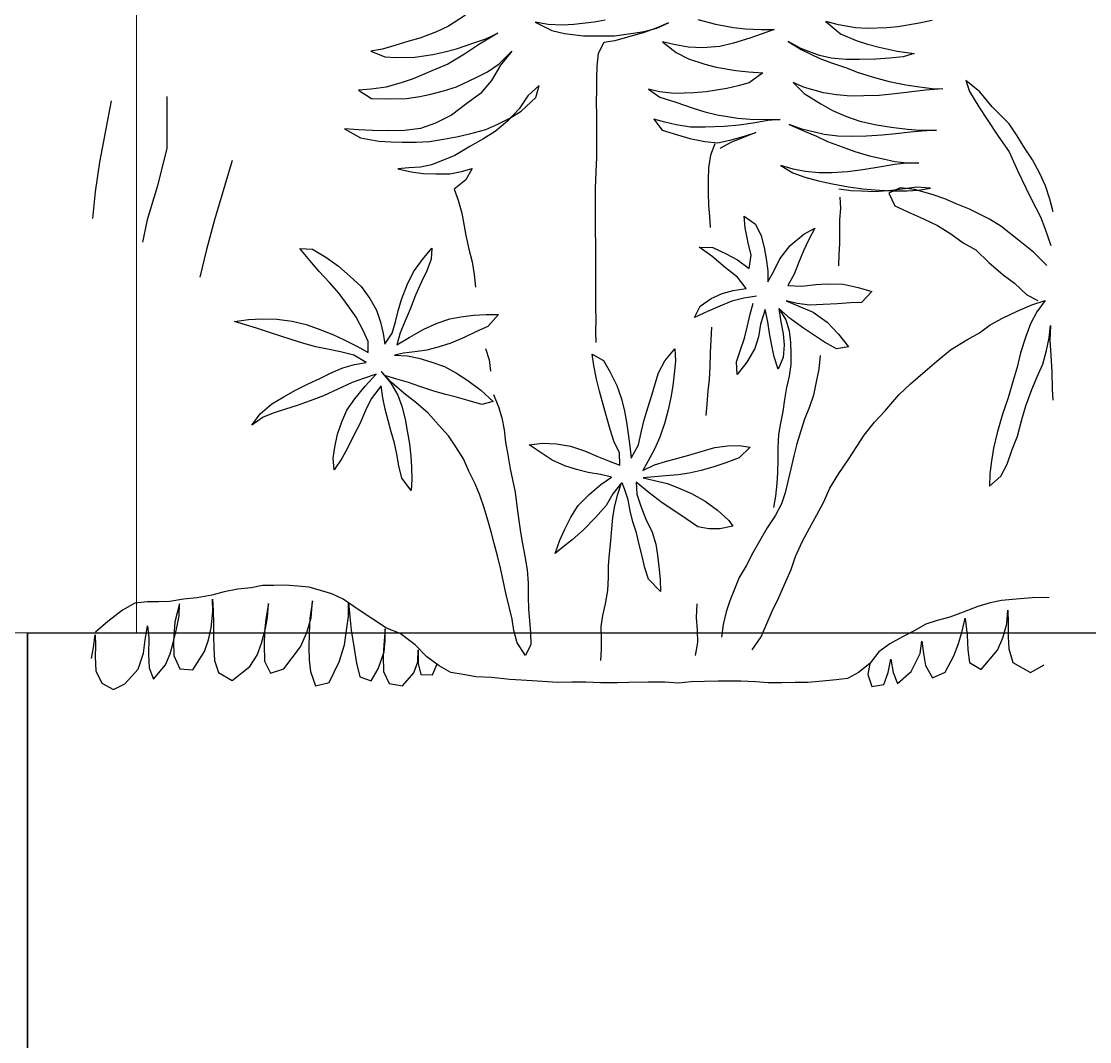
# Model space of a CAD drawing. Header units: metres. Extents: x -58 to 722, y -1100 to 345.
# Drawn here: x 29.4322 to 29.8727, y 123.1702 to 123.591 of the extents above; entities that cross this region are included whole.
import ezdxf

# ---------------------------------------------------------------- set-up
doc = ezdxf.new("R2010")
doc.units = ezdxf.units.M
doc.header["$MEASUREMENT"] = 0
doc.layers.add('FSR_ARQ_005VEGETACION', color=64, linetype='Continuous')
doc.layers.add('FSR_ARQ_028JARDINERAS', color=133, linetype='Continuous')
doc.layers.add('FSR_ARQ_013VENTANAS', color=4, linetype='Continuous', lineweight=5)

# ---------------------------------------------------------------- blocks, each defined once
blk = doc.blocks.new('arbustos 01')
at = {"layer": 'FSR_ARQ_005VEGETACION', "color": 103}
for p, q in [((188.49752, -31.78922), (188.4897, -31.79434)), ((188.56151, -31.79157), (188.55638, -31.79248)), ((188.60394, -31.79124), (188.6121, -31.7934)), ((188.71129, -31.79169), (188.70462, -31.7931)), ((188.48423, -31.79681), (188.47662, -31.79978)), ((188.4897, -31.79434), (188.48423, -31.79681)), ((188.53535, -31.79348), (188.52948, -31.79237)), ((188.52948, -31.79237), (188.53706, -31.79633)), ((188.54193, -31.79375), (188.53535, -31.79348)), ((188.53706, -31.79633), (188.54282, -31.79769)), ((188.54719, -31.79344), (188.54193, -31.79375)), ((188.55638, -31.79248), (188.54719, -31.79344)), ((188.57426, -31.7975), (188.57939, -31.79671)), ((188.58487, -31.7952), (188.57892, -31.79731)), ((188.57939, -31.79671), (188.5851, -31.7952)), ((188.59045, -31.79273), (188.58487, -31.7952)), ((188.5851, -31.7952), (188.59045, -31.79273)), ((188.6121, -31.7934), (188.62024, -31.79484)), ((188.62024, -31.79484), (188.62563, -31.79548)), ((188.62563, -31.79548), (188.63293, -31.79574)), ((188.63293, -31.79574), (188.63891, -31.79578)), ((188.63891, -31.79578), (188.63296, -31.7979)), ((188.6684, -31.79371), (188.66252, -31.79211)), ((188.66252, -31.79211), (188.6693, -31.79776)), ((188.67619, -31.79504), (188.6684, -31.79371)), ((188.68146, -31.79532), (188.67619, -31.79504)), ((188.69054, -31.79508), (188.68146, -31.79532)), ((188.69555, -31.79454), (188.69054, -31.79508)), ((188.70462, -31.7931), (188.69555, -31.79454)), ((188.47162, -31.80116), (188.46507, -31.80316)), ((188.47662, -31.79978), (188.47162, -31.80116)), ((188.49331, -31.80469), (188.50175, -31.80171)), ((188.50175, -31.80171), (188.50675, -31.80009)), ((188.51234, -31.7975), (188.50392, -31.80252)), ((188.50675, -31.80009), (188.51234, -31.7975)), ((188.54282, -31.79769), (188.55156, -31.79864)), ((188.55156, -31.79864), (188.55993, -31.79877)), ((188.56093, -31.80174), (188.55825, -31.8068)), ((188.55993, -31.79877), (188.56579, -31.79869)), ((188.56594, -31.80096), (188.56093, -31.80174)), ((188.56579, -31.79869), (188.57426, -31.7975)), ((188.57272, -31.79907), (188.56594, -31.80096)), ((188.57892, -31.79731), (188.57272, -31.79907)), ((188.59298, -31.80262), (188.58782, -31.80138)), ((188.58782, -31.80138), (188.59398, -31.80631)), ((188.62784, -31.79976), (188.62022, -31.80201)), ((188.63296, -31.7979), (188.62784, -31.79976)), ((188.6511, -31.80446), (188.64532, -31.80131)), ((188.64532, -31.80131), (188.65134, -31.80494)), ((188.6693, -31.79776), (188.67651, -31.80077)), ((188.67651, -31.80077), (188.68167, -31.80249)), ((188.45948, -31.80479), (188.45411, -31.8057)), ((188.45411, -31.8057), (188.46048, -31.80825)), ((188.46507, -31.80316), (188.45948, -31.80479)), ((188.48258, -31.80723), (188.48807, -31.80608)), ((188.48807, -31.80608), (188.49331, -31.80469)), ((188.50392, -31.80252), (188.49704, -31.80703)), ((188.513, -31.81148), (188.51866, -31.80578)), ((188.51866, -31.80578), (188.51361, -31.81207)), ((188.59945, -31.80385), (188.59298, -31.80262)), ((188.59398, -31.80631), (188.59964, -31.80923)), ((188.60603, -31.80424), (188.59945, -31.80385)), ((188.61403, -31.80365), (188.60603, -31.80424)), ((188.62022, -31.80201), (188.61403, -31.80365)), ((188.65975, -31.80769), (188.6511, -31.80446)), ((188.65134, -31.80494), (188.65977, -31.80901)), ((188.68167, -31.80249), (188.68707, -31.80386)), ((188.68707, -31.80386), (188.69534, -31.80566)), ((188.69534, -31.80566), (188.70301, -31.80687)), ((188.46048, -31.80825), (188.46563, -31.80866)), ((188.46563, -31.80866), (188.47435, -31.80842)), ((188.47435, -31.80842), (188.48258, -31.80723)), ((188.49704, -31.80703), (188.48946, -31.81168)), ((188.50756, -31.81526), (188.513, -31.81148)), ((188.55825, -31.8068), (188.55769, -31.81261)), ((188.59964, -31.80923), (188.6072, -31.81175)), ((188.66502, -31.80894), (188.65975, -31.80769)), ((188.65977, -31.80901), (188.66517, -31.81109)), ((188.67185, -31.80956), (188.66502, -31.80894)), ((188.66517, -31.81109), (188.67154, -31.81315)), ((188.67806, -31.80948), (188.67185, -31.80956)), ((188.68547, -31.80938), (188.67806, -31.80948)), ((188.69168, -31.80893), (188.68547, -31.80938)), ((188.69801, -31.80837), (188.69168, -31.80893)), ((188.70301, -31.80687), (188.69801, -31.80837)), ((188.48209, -31.81477), (188.47353, -31.81835)), ((188.48946, -31.81168), (188.48209, -31.81477)), ((188.50245, -31.81784), (188.50756, -31.81526)), ((188.51361, -31.81207), (188.5094, -31.81918)), ((188.55769, -31.81261), (188.55752, -31.81819)), ((188.6072, -31.81175), (188.61236, -31.81312)), ((188.61236, -31.81312), (188.62135, -31.81455)), ((188.62135, -31.81455), (188.6271, -31.81519)), ((188.6271, -31.81519), (188.63368, -31.8157)), ((188.63368, -31.8157), (188.62752, -31.8202)), ((188.67154, -31.81315), (188.67743, -31.81546)), ((188.67743, -31.81546), (188.68487, -31.81775)), ((188.46853, -31.82009), (188.46115, -31.82222)), ((188.47353, -31.81835), (188.46853, -31.82009)), ((188.49342, -31.82214), (188.50245, -31.81784)), ((188.5094, -31.81918), (188.50434, -31.8251)), ((188.55752, -31.81819), (188.55746, -31.82327)), ((188.62752, -31.8202), (188.6224, -31.82159)), ((188.65277, -31.82237), (188.6476, -31.82005)), ((188.6476, -31.82005), (188.65269, -31.82512)), ((188.68487, -31.81775), (188.69159, -31.81969)), ((188.69159, -31.81969), (188.69926, -31.82114)), ((188.69926, -31.82114), (188.70549, -31.82213)), ((188.73313, -31.82432), (188.72673, -31.81914)), ((188.72673, -31.81914), (188.72835, -31.82414)), ((188.45435, -31.82315), (188.4485, -31.82359)), ((188.4485, -31.82359), (188.45441, -31.82746)), ((188.46115, -31.82222), (188.45435, -31.82315)), ((188.47651, -31.82656), (188.48163, -31.82541)), ((188.48163, -31.82541), (188.48747, -31.8239)), ((188.48747, -31.8239), (188.49342, -31.82214)), ((188.50434, -31.8251), (188.49807, -31.82973)), ((188.52611, -31.82612), (188.52213, -31.83215)), ((188.53131, -31.82151), (188.52611, -31.82612)), ((188.52971, -31.82691), (188.53131, -31.82151)), ((188.55746, -31.82327), (188.55742, -31.8291)), ((188.58634, -31.82435), (188.5813, -31.8231)), ((188.5813, -31.8231), (188.58661, -31.82686)), ((188.59328, -31.82509), (188.58634, -31.82435)), ((188.60212, -31.82485), (188.59328, -31.82509)), ((188.60774, -31.82442), (188.60212, -31.82485)), ((188.61716, -31.82286), (188.60774, -31.82442)), ((188.6224, -31.82159), (188.61716, -31.82286)), ((188.65269, -31.82512), (188.66029, -31.8298)), ((188.66153, -31.82488), (188.65277, -31.82237)), ((188.45441, -31.82746), (188.46254, -31.82758)), ((188.46254, -31.82758), (188.47042, -31.82736)), ((188.47042, -31.82736), (188.47651, -31.82656)), ((188.49807, -31.82973), (188.49109, -31.83509)), ((188.52298, -31.83322), (188.52971, -31.82691)), ((188.55742, -31.8291), (188.5575, -31.83517)), ((188.58661, -31.82686), (188.59393, -31.82915)), ((188.59393, -31.82915), (188.60174, -31.83191)), ((188.49109, -31.83509), (188.48373, -31.83877)), ((188.52213, -31.83215), (188.51695, -31.83772)), ((188.51788, -31.8364), (188.52298, -31.83322)), ((188.5575, -31.83517), (188.55758, -31.84099)), ((188.60174, -31.83191), (188.60714, -31.83351)), ((188.60714, -31.83351), (188.61278, -31.83487)), ((188.61278, -31.83487), (188.62224, -31.83641)), ((188.48373, -31.83877), (188.47683, -31.84114)), ((188.50684, -31.84157), (188.5123, -31.83922)), ((188.51695, -31.83772), (188.51103, -31.84259)), ((188.5123, -31.83922), (188.51788, -31.8364)), ((188.55758, -31.84099), (188.55754, -31.84732)), ((188.5888, -31.8383), (188.58376, -31.83682)), ((188.58376, -31.83682), (188.58765, -31.8419)), ((188.59407, -31.83955), (188.5888, -31.8383)), ((188.60054, -31.84053), (188.59407, -31.83955)), ((188.60736, -31.84056), (188.60054, -31.84053)), ((188.61596, -31.8402), (188.60736, -31.84056)), ((188.62288, -31.83963), (188.61596, -31.8402)), ((188.62224, -31.83641), (188.62799, -31.83693)), ((188.63028, -31.83858), (188.62288, -31.83963)), ((188.62799, -31.83693), (188.636, -31.83706)), ((188.636, -31.83742), (188.63028, -31.83858)), ((188.636, -31.83706), (188.64174, -31.83699)), ((188.64174, -31.83699), (188.636, -31.83742)), ((188.6516, -31.84151), (188.64583, -31.83932)), ((188.64583, -31.83932), (188.65317, -31.84257)), ((188.4485, -31.84176), (188.44204, -31.84137)), ((188.44204, -31.84137), (188.44939, -31.84545)), ((188.45496, -31.84215), (188.4485, -31.84176)), ((188.44939, -31.84545), (188.45778, -31.8469)), ((188.46238, -31.84229), (188.45496, -31.84215)), ((188.46955, -31.84207), (188.46238, -31.84229)), ((188.47683, -31.84114), (188.46955, -31.84207)), ((188.48741, -31.84601), (188.49409, -31.84485)), ((188.49409, -31.84485), (188.49993, -31.84345)), ((188.49993, -31.84345), (188.50684, -31.84157)), ((188.51103, -31.84259), (188.50546, -31.84601)), ((188.58765, -31.8419), (188.59461, -31.84408)), ((188.59461, -31.84408), (188.60025, -31.84568)), ((188.60025, -31.84568), (188.60709, -31.84714)), ((188.61915, -31.84638), (188.62534, -31.84462)), ((188.62487, -31.84522), (188.6194, -31.84745)), ((188.63046, -31.843), (188.62487, -31.84522)), ((188.62534, -31.84462), (188.63046, -31.843)), ((188.65676, -31.84276), (188.6516, -31.84151)), ((188.65317, -31.84257), (188.65834, -31.84465)), ((188.66179, -31.84389), (188.65676, -31.84276)), ((188.45778, -31.8469), (188.46328, -31.8473)), ((188.46328, -31.8473), (188.46843, -31.84747)), ((188.46843, -31.84747), (188.47488, -31.84738)), ((188.47488, -31.84738), (188.48097, -31.84706)), ((188.48097, -31.84706), (188.48741, -31.84601)), ((188.60709, -31.84714), (188.61307, -31.84777)), ((188.61307, -31.84777), (188.61915, -31.84638))]:
    blk.add_line(p, q, dxfattribs=at)
at = {"layer": 'FSR_ARQ_005VEGETACION', "color": 104}
for p, q in [((188.66752, -31.82576), (188.66153, -31.82488)), ((188.67399, -31.82627), (188.66752, -31.82576)), ((188.67996, -31.82619), (188.67399, -31.82627)), ((188.68701, -31.82597), (188.67996, -31.82619)), ((188.69286, -31.82541), (188.68701, -31.82597)), ((188.69955, -31.82472), (188.69286, -31.82541)), ((188.70826, -31.82353), (188.69955, -31.82472)), ((188.70549, -31.82213), (188.71123, -31.82277)), ((188.71626, -31.82306), (188.70826, -31.82353)), ((188.71123, -31.82277), (188.71626, -31.82306)), ((188.72835, -31.82414), (188.73275, -31.83126)), ((188.73884, -31.83129), (188.73313, -31.82432)), ((188.33511, -31.82851), (188.3299, -31.85665)), ((188.36064, -31.82655), (188.36066, -31.85034)), ((188.66029, -31.8298), (188.66559, -31.83296)), ((188.66559, -31.83296), (188.67208, -31.83562)), ((188.67208, -31.83562), (188.67821, -31.83781)), ((188.73275, -31.83126), (188.73653, -31.83706)), ((188.7466, -31.83896), (188.73884, -31.83129)), ((188.67821, -31.83781), (188.68576, -31.8395)), ((188.68576, -31.8395), (188.69247, -31.8406)), ((188.69247, -31.8406), (188.70001, -31.84145)), ((188.73653, -31.83706), (188.74154, -31.84464)), ((188.75026, -31.84453), (188.7466, -31.83896)), ((188.65834, -31.84465), (188.66339, -31.84709)), ((188.66814, -31.84464), (188.66179, -31.84389)), ((188.67483, -31.84478), (188.66814, -31.84464)), ((188.68117, -31.8447), (188.67483, -31.84478)), ((188.68846, -31.84424), (188.68117, -31.8447)), ((188.69466, -31.84368), (188.68846, -31.84424)), ((188.70135, -31.84287), (188.69466, -31.84368)), ((188.70001, -31.84145), (188.70576, -31.84185)), ((188.7066, -31.84244), (188.70135, -31.84287)), ((188.70576, -31.84185), (188.71329, -31.84199)), ((188.71329, -31.84199), (188.7066, -31.84244)), ((188.74154, -31.84464), (188.74654, -31.85187)), ((188.75356, -31.84998), (188.75026, -31.84453)), ((188.36066, -31.85034), (188.35621, -31.86787)), ((188.49953, -31.84944), (188.49265, -31.85347)), ((188.50546, -31.84601), (188.49953, -31.84944)), ((188.55754, -31.84732), (188.55752, -31.85451)), ((188.61179, -31.84819), (188.60968, -31.85337)), ((188.6194, -31.84745), (188.61406, -31.85027)), ((188.66339, -31.84709), (188.67, -31.84951)), ((188.67, -31.84951), (188.67589, -31.8517)), ((188.75734, -31.85555), (188.75356, -31.84998)), ((188.48766, -31.85557), (188.48195, -31.8578)), ((188.49265, -31.85347), (188.48766, -31.85557)), ((188.55752, -31.85451), (188.55723, -31.86108)), ((188.60968, -31.85337), (188.6088, -31.85912)), ((188.67589, -31.8517), (188.68261, -31.85364)), ((188.68261, -31.85364), (188.68884, -31.85511)), ((188.68884, -31.85511), (188.69424, -31.85624)), ((188.74654, -31.85187), (188.75036, -31.86042)), ((188.76066, -31.86184), (188.75734, -31.85555)), ((188.3299, -31.85665), (188.32778, -31.87025)), ((188.39058, -31.85579), (188.38562, -31.87276)), ((188.47157, -31.85926), (188.46644, -31.85957)), ((188.46644, -31.85957), (188.47255, -31.86104)), ((188.47683, -31.85883), (188.47157, -31.85926)), ((188.48195, -31.8578), (188.47683, -31.85883)), ((188.49562, -31.86085), (188.50063, -31.85946)), ((188.50063, -31.85946), (188.49759, -31.86464)), ((188.6088, -31.85912), (188.60864, -31.86462)), ((188.64766, -31.85986), (188.6419, -31.85814)), ((188.6419, -31.85814), (188.64745, -31.86153)), ((188.65318, -31.86086), (188.64766, -31.85986)), ((188.67851, -31.86027), (188.67254, -31.86095)), ((188.68519, -31.85911), (188.67851, -31.86027)), ((188.69426, -31.85767), (188.68519, -31.85911)), ((188.69424, -31.85624), (188.69998, -31.85688)), ((188.69939, -31.857), (188.69426, -31.85767)), ((188.70513, -31.85704), (188.69939, -31.857)), ((188.69998, -31.85688), (188.70513, -31.85704)), ((188.75036, -31.86042), (188.75417, -31.86838)), ((188.47255, -31.86104), (188.47818, -31.8618)), ((188.47818, -31.8618), (188.48392, -31.86196)), ((188.48392, -31.86196), (188.49026, -31.86187)), ((188.49026, -31.86187), (188.49562, -31.86085)), ((188.49759, -31.86464), (188.49227, -31.8689)), ((188.55723, -31.86108), (188.55697, -31.86865)), ((188.60864, -31.86462), (188.60872, -31.87071)), ((188.64745, -31.86153), (188.65297, -31.86349)), ((188.65297, -31.86349), (188.65921, -31.8652)), ((188.6594, -31.86149), (188.65318, -31.86086)), ((188.65921, -31.8652), (188.66569, -31.86655)), ((188.66538, -31.86141), (188.6594, -31.86149)), ((188.67254, -31.86095), (188.66538, -31.86141)), ((188.76324, -31.86742), (188.76066, -31.86184)), ((188.32778, -31.87025), (188.32659, -31.88238)), ((188.35621, -31.86787), (188.3517, -31.88299)), ((188.49227, -31.8689), (188.49413, -31.87406)), ((188.55697, -31.86865), (188.55692, -31.8746)), ((188.66569, -31.86655), (188.673, -31.86788)), ((188.67398, -31.86978), (188.66859, -31.86902)), ((188.673, -31.86788), (188.67958, -31.86887)), ((188.679, -31.86995), (188.67398, -31.86978)), ((188.6851, -31.87011), (188.679, -31.86995)), ((188.67958, -31.86887), (188.68712, -31.86948)), ((188.69274, -31.86953), (188.6851, -31.87011)), ((188.68712, -31.86948), (188.69311, -31.86976)), ((188.69667, -31.86832), (188.69145, -31.87079)), ((188.69859, -31.86885), (188.69274, -31.86953)), ((188.69311, -31.86976), (188.6998, -31.86967)), ((188.70326, -31.86907), (188.69667, -31.86832)), ((188.7042, -31.86805), (188.69859, -31.86885)), ((188.6998, -31.86967), (188.70506, -31.86948)), ((188.7113, -31.87147), (188.70326, -31.86907)), ((188.71054, -31.86845), (188.7042, -31.86805)), ((188.70506, -31.86948), (188.71054, -31.86845)), ((188.75417, -31.86838), (188.75675, -31.87373)), ((188.76524, -31.87361), (188.76324, -31.86742)), ((188.38562, -31.87276), (188.38246, -31.883)), ((188.49413, -31.87406), (188.49576, -31.8799)), ((188.55692, -31.8746), (188.5569, -31.88228)), ((188.60872, -31.87071), (188.6088, -31.87645)), ((188.66901, -31.8727), (188.66931, -31.87778)), ((188.69145, -31.87079), (188.69427, -31.87661)), ((188.71718, -31.87343), (188.7113, -31.87147)), ((188.72235, -31.87575), (188.71718, -31.87343)), ((188.75675, -31.87373), (188.76093, -31.88168)), ((188.76675, -31.87933), (188.76524, -31.87361)), ((188.49576, -31.8799), (188.49679, -31.88503)), ((188.6088, -31.87645), (188.60923, -31.88147)), ((188.66931, -31.87778), (188.6689, -31.88305)), ((188.69427, -31.87661), (188.70185, -31.88009)), ((188.70185, -31.88009), (188.70738, -31.88252)), ((188.72836, -31.87817), (188.72235, -31.87575)), ((188.73751, -31.88271), (188.72836, -31.87817)), ((188.3517, -31.88299), (188.3495, -31.8932)), ((188.38246, -31.883), (188.37889, -31.89664)), ((188.49679, -31.88503), (188.49769, -31.89015)), ((188.5569, -31.88228), (188.55698, -31.88836)), ((188.60923, -31.88147), (188.60954, -31.8866)), ((188.62568, -31.88674), (188.62524, -31.88137)), ((188.62524, -31.88137), (188.63043, -31.885)), ((188.63043, -31.885), (188.6329, -31.89035)), ((188.6689, -31.88305), (188.66885, -31.88831)), ((188.70738, -31.88252), (188.71376, -31.88555)), ((188.74269, -31.88587), (188.73751, -31.88271)), ((188.76093, -31.88168), (188.76291, -31.88679)), ((188.55698, -31.88836), (188.55706, -31.89369)), ((188.62696, -31.89354), (188.62568, -31.88674)), ((188.64623, -31.89471), (188.65249, -31.88961)), ((188.65249, -31.88961), (188.65759, -31.88679)), ((188.65759, -31.88679), (188.6548, -31.89196)), ((188.66885, -31.88831), (188.66881, -31.89381)), ((188.71376, -31.88555), (188.71979, -31.88941)), ((188.71979, -31.88941), (188.72558, -31.89351)), ((188.75091, -31.89233), (188.74269, -31.88587)), ((188.76291, -31.88679), (188.76565, -31.89476)), ((188.49769, -31.89015), (188.4991, -31.89647)), ((188.55706, -31.89369), (188.55701, -31.89964)), ((188.62835, -31.89914), (188.62696, -31.89354)), ((188.6329, -31.89035), (188.63429, -31.89571)), ((188.64153, -31.90087), (188.64623, -31.89471)), ((188.6548, -31.89196), (188.65236, -31.89726)), ((188.66881, -31.89381), (188.66852, -31.89895)), ((188.72558, -31.89351), (188.73125, -31.89678)), ((188.75768, -31.89786), (188.75091, -31.89233)), ((188.37889, -31.89664), (188.37578, -31.9093)), ((188.42612, -31.90158), (188.42158, -31.89613)), ((188.42158, -31.89613), (188.42748, -31.89642)), ((188.42748, -31.89642), (188.43348, -31.90018)), ((188.47787, -31.90125), (188.48214, -31.89599)), ((188.48214, -31.89599), (188.48177, -31.90101)), ((188.4991, -31.89647), (188.50061, -31.90219)), ((188.55701, -31.89964), (188.5571, -31.90633)), ((188.61031, -31.89962), (188.60452, -31.89552)), ((188.60452, -31.89552), (188.61085, -31.89567)), ((188.6166, -31.90504), (188.61031, -31.89962)), ((188.61085, -31.89567), (188.61699, -31.89857)), ((188.61699, -31.89857), (188.62205, -31.90137)), ((188.62748, -31.90537), (188.62835, -31.89914)), ((188.63429, -31.89571), (188.63519, -31.90096)), ((188.65236, -31.89726), (188.65028, -31.90243)), ((188.66852, -31.89895), (188.66835, -31.90409)), ((188.73125, -31.89678), (188.7373, -31.90256)), ((188.76386, -31.90387), (188.75768, -31.89786)), ((188.43053, -31.90673), (188.42612, -31.90158)), ((188.43348, -31.90018), (188.4393, -31.90419)), ((188.4393, -31.90419), (188.44457, -31.90889)), ((188.47361, -31.90682), (188.47787, -31.90125)), ((188.48177, -31.90101), (188.47974, -31.90637)), ((188.50061, -31.90219), (188.50152, -31.90803)), ((188.62205, -31.90137), (188.62748, -31.90537)), ((188.63519, -31.90096), (188.63598, -31.90633)), ((188.63897, -31.90629), (188.64153, -31.90087)), ((188.65028, -31.90243), (188.64808, -31.90784)), ((188.7373, -31.90256), (188.74383, -31.90821)), ((188.43518, -31.91175), (188.43053, -31.90673)), ((188.44457, -31.90889), (188.44977, -31.91353)), ((188.47084, -31.91287), (188.47361, -31.90682)), ((188.47974, -31.90637), (188.47733, -31.91148)), ((188.50152, -31.90803), (188.50208, -31.91388)), ((188.5571, -31.90633), (188.55706, -31.91216)), ((188.62216, -31.90926), (188.6166, -31.90504)), ((188.62605, -31.91447), (188.62216, -31.90926)), ((188.63598, -31.90633), (188.63605, -31.91135)), ((188.63605, -31.91135), (188.63897, -31.90629)), ((188.64808, -31.90784), (188.64516, -31.91313)), ((188.74383, -31.90821), (188.74903, -31.91208)), ((188.43959, -31.91683), (188.43518, -31.91175)), ((188.44977, -31.91353), (188.45375, -31.91912)), ((188.46814, -31.91948), (188.47084, -31.91287)), ((188.47733, -31.91148), (188.47456, -31.91753)), ((188.55706, -31.91216), (188.55714, -31.91773)), ((188.64516, -31.91313), (188.65162, -31.91341)), ((188.65162, -31.91341), (188.65795, -31.91272)), ((188.65795, -31.91272), (188.6632, -31.91241)), ((188.6632, -31.91241), (188.6705, -31.91255)), ((188.6705, -31.91255), (188.67745, -31.91401)), ((188.67745, -31.91401), (188.68369, -31.91584)), ((188.74903, -31.91208), (188.7546, -31.91739)), ((188.4437, -31.92235), (188.43959, -31.91683)), ((188.45375, -31.91912), (188.45674, -31.92447)), ((188.47456, -31.91753), (188.47217, -31.92389)), ((188.55714, -31.91773), (188.55709, -31.92331)), ((188.605, -31.92253), (188.6101, -31.91911)), ((188.6101, -31.91911), (188.61509, -31.91677)), ((188.61509, -31.91677), (188.62009, -31.91539)), ((188.62504, -31.91891), (188.61956, -31.9203)), ((188.62009, -31.91539), (188.62605, -31.91447)), ((188.63076, -31.91799), (188.62504, -31.91891)), ((188.68369, -31.91584), (188.67898, -31.92092)), ((188.7546, -31.91739), (188.75965, -31.91995)), ((188.44749, -31.92763), (188.4437, -31.92235)), ((188.46666, -31.92477), (188.46814, -31.91948)), ((188.47217, -31.92389), (188.46982, -31.92931)), ((188.55709, -31.92331), (188.55716, -31.92889)), ((188.60244, -31.9277), (188.605, -31.92253)), ((188.61409, -31.92252), (188.60838, -31.92499)), ((188.61956, -31.9203), (188.61409, -31.92252)), ((188.62789, -31.92628), (188.62925, -31.92124)), ((188.63479, -31.92415), (188.63273, -31.93088)), ((188.63594, -31.92976), (188.63479, -31.92415)), ((188.64632, -31.92818), (188.641, -31.92371)), ((188.641, -31.92371), (188.64192, -31.92968)), ((188.641, -31.92371), (188.6443, -31.92881)), ((188.64946, -31.92132), (188.64442, -31.92008)), ((188.64442, -31.92008), (188.65019, -31.92251)), ((188.6552, -31.92208), (188.64946, -31.92132)), ((188.65019, -31.92251), (188.6568, -31.92529)), ((188.66142, -31.92188), (188.6552, -31.92208)), ((188.66787, -31.92155), (188.66142, -31.92188)), ((188.67384, -31.92111), (188.66787, -31.92155)), ((188.67898, -31.92092), (188.67384, -31.92111)), ((188.75028, -31.92486), (188.75693, -31.92202)), ((188.75693, -31.92202), (188.763, -31.92002)), ((188.763, -31.92002), (188.75925, -31.92521)), ((188.39167, -31.92957), (188.39816, -31.92861)), ((188.39816, -31.92861), (188.40423, -31.92841)), ((188.40423, -31.92841), (188.41112, -31.9285)), ((188.41112, -31.9285), (188.41807, -31.92939)), ((188.45061, -31.93366), (188.44749, -31.92763)), ((188.45674, -31.92447), (188.45855, -31.92984)), ((188.46537, -31.92981), (188.46666, -31.92477)), ((188.48453, -31.93035), (188.49026, -31.92835)), ((188.49026, -31.92835), (188.49539, -31.92742)), ((188.49539, -31.92742), (188.50121, -31.92672)), ((188.50121, -31.92672), (188.50703, -31.92639)), ((188.50703, -31.92639), (188.51255, -31.92638)), ((188.51255, -31.92638), (188.50773, -31.93183)), ((188.55716, -31.92889), (188.55711, -31.93422)), ((188.60838, -31.92499), (188.60244, -31.9277)), ((188.62653, -31.93216), (188.62789, -31.92628)), ((188.6443, -31.92881), (188.6458, -31.93381)), ((188.65188, -31.93241), (188.64632, -31.92818)), ((188.6568, -31.92529), (188.6632, -31.92986)), ((188.73793, -31.93112), (188.74351, -31.92806)), ((188.74351, -31.92806), (188.75028, -31.92486)), ((188.75925, -31.92521), (188.75633, -31.93063)), ((188.39671, -31.93117), (188.39167, -31.92957)), ((188.40175, -31.93265), (188.39671, -31.93117)), ((188.40729, -31.93444), (188.40175, -31.93265)), ((188.41807, -31.92939), (188.42448, -31.93098)), ((188.42448, -31.93098), (188.43008, -31.93289)), ((188.43008, -31.93289), (188.43675, -31.93553)), ((188.45291, -31.93884), (188.45061, -31.93366)), ((188.45855, -31.92984), (188.45986, -31.93503)), ((188.46389, -31.93491), (188.46537, -31.92981)), ((188.46982, -31.92931), (188.46754, -31.9348)), ((188.47172, -31.93697), (188.47836, -31.93304)), ((188.47836, -31.93304), (188.48453, -31.93035)), ((188.50773, -31.93183), (188.50255, -31.9342)), ((188.61015, -31.93214), (188.6096, -31.94386)), ((188.62529, -31.93731), (188.62653, -31.93216)), ((188.63273, -31.93088), (188.63173, -31.93663)), ((188.63673, -31.93489), (188.63594, -31.92976)), ((188.64192, -31.92968), (188.64307, -31.93528)), ((188.6458, -31.93381), (188.64635, -31.93918)), ((188.65694, -31.93569), (188.65188, -31.93241)), ((188.6632, -31.92986), (188.66841, -31.93541)), ((188.73296, -31.93477), (188.73793, -31.93112)), ((188.75633, -31.93063), (188.75426, -31.93652)), ((188.76491, -31.93709), (188.76555, -31.93146)), ((188.76555, -31.93146), (188.76516, -31.93828)), ((188.41252, -31.9361), (188.40729, -31.93444)), ((188.41813, -31.93807), (188.41252, -31.9361)), ((188.42348, -31.93973), (188.41813, -31.93807)), ((188.43675, -31.93553), (188.44199, -31.93793)), ((188.44199, -31.93793), (188.44773, -31.94083)), ((188.45291, -31.94386), (188.45291, -31.93884)), ((188.45986, -31.93503), (188.46055, -31.94004)), ((188.46055, -31.94004), (188.46389, -31.93491)), ((188.46754, -31.9348), (188.466, -31.94027)), ((188.466, -31.94027), (188.47172, -31.93697)), ((188.49682, -31.93694), (188.49079, -31.9395)), ((188.50255, -31.9342), (188.49682, -31.93694)), ((188.55711, -31.93422), (188.55718, -31.9393)), ((188.62345, -31.9426), (188.62529, -31.93731)), ((188.63173, -31.93663), (188.63001, -31.94203)), ((188.63763, -31.93989), (188.63673, -31.93489)), ((188.64307, -31.93528), (188.6435, -31.94029)), ((188.66201, -31.93909), (188.65694, -31.93569)), ((188.66841, -31.93541), (188.67292, -31.94121)), ((188.71968, -31.94261), (188.72714, -31.93796)), ((188.72714, -31.93796), (188.73296, -31.93477)), ((188.75426, -31.93652), (188.75173, -31.94396)), ((188.76367, -31.94296), (188.76491, -31.93709)), ((188.76516, -31.93828), (188.76561, -31.94497)), ((188.42895, -31.94115), (188.42348, -31.93973)), ((188.43436, -31.94225), (188.42895, -31.94115)), ((188.4402, -31.94347), (188.43436, -31.94225)), ((188.4463, -31.945), (188.4402, -31.94347)), ((188.44773, -31.94083), (188.45291, -31.94386)), ((188.47435, -31.94351), (188.46916, -31.94413)), ((188.47973, -31.94269), (188.47435, -31.94351)), ((188.48548, -31.94125), (188.47973, -31.94269)), ((188.49079, -31.9395), (188.48548, -31.94125)), ((188.50672, -31.94198), (188.50835, -31.94722)), ((188.58889, -31.94765), (188.59346, -31.94214)), ((188.59346, -31.94214), (188.59366, -31.94777)), ((188.62173, -31.94812), (188.62345, -31.9426)), ((188.63001, -31.94203), (188.62639, -31.9483)), ((188.63891, -31.94573), (188.63763, -31.93989)), ((188.6435, -31.94029), (188.64298, -31.94616)), ((188.64635, -31.93918), (188.64654, -31.9442)), ((188.66755, -31.94212), (188.66201, -31.93909)), ((188.67292, -31.94121), (188.66755, -31.94212)), ((188.71341, -31.94771), (188.71968, -31.94261)), ((188.76196, -31.94908), (188.76367, -31.94296)), ((188.45198, -31.94833), (188.4463, -31.945)), ((188.4466, -31.94928), (188.45198, -31.94833)), ((188.46916, -31.94413), (188.46495, -31.945)), ((188.46495, -31.945), (188.47091, -31.94535)), ((188.47091, -31.94535), (188.47613, -31.94633)), ((188.47613, -31.94633), (188.48167, -31.94806)), ((188.48167, -31.94806), (188.48789, -31.9502)), ((188.50835, -31.94722), (188.50901, -31.95235)), ((188.55631, -31.94971), (188.55556, -31.94451)), ((188.55556, -31.94451), (188.56075, -31.94754)), ((188.56075, -31.94754), (188.56379, -31.95277)), ((188.58599, -31.95315), (188.58889, -31.94765)), ((188.59366, -31.94777), (188.59318, -31.95354)), ((188.6096, -31.94386), (188.60945, -31.95044)), ((188.62193, -31.95385), (188.62173, -31.94812)), ((188.62639, -31.9483), (188.62193, -31.95385)), ((188.64078, -31.95145), (188.63891, -31.94573)), ((188.64298, -31.94616), (188.64078, -31.95145)), ((188.64654, -31.9442), (188.64649, -31.94934)), ((188.66006, -31.94521), (188.65943, -31.95143)), ((188.70809, -31.95233), (188.71341, -31.94771)), ((188.75173, -31.94396), (188.75027, -31.95056)), ((188.76561, -31.94497), (188.76608, -31.95273)), ((188.43082, -31.95575), (188.43593, -31.95314)), ((188.43593, -31.95314), (188.44129, -31.95083)), ((188.44129, -31.95083), (188.4466, -31.94928)), ((188.46357, -31.9576), (188.45892, -31.95258)), ((188.45892, -31.95258), (188.46327, -31.95785)), ((188.48789, -31.9502), (188.49345, -31.95335)), ((188.49345, -31.95335), (188.49864, -31.95663)), ((188.55751, -31.95607), (188.55631, -31.94971)), ((188.56379, -31.95277), (188.56679, -31.95892)), ((188.58438, -31.95819), (188.58599, -31.95315)), ((188.59318, -31.95354), (188.59251, -31.95901)), ((188.60945, -31.95044), (188.60917, -31.95618)), ((188.64649, -31.94934), (188.64572, -31.95461)), ((188.65943, -31.95143), (188.65819, -31.95731)), ((188.70136, -31.95816), (188.70809, -31.95233)), ((188.75027, -31.95056), (188.74844, -31.95668)), ((188.75941, -31.95498), (188.76196, -31.94908)), ((188.76608, -31.95273), (188.7663, -31.96062)), ((188.41955, -31.96111), (188.42546, -31.95818)), ((188.42546, -31.95818), (188.43082, -31.95575)), ((188.4456, -31.95759), (188.43895, -31.9606)), ((188.45078, -31.95566), (188.4456, -31.95759)), ((188.45664, -31.95379), (188.45078, -31.95566)), ((188.45151, -31.95919), (188.45664, -31.95379)), ((188.46603, -31.95608), (188.46099, -31.95447)), ((188.46327, -31.95785), (188.46644, -31.96332)), ((188.46928, -31.96248), (188.46357, -31.9576)), ((188.47138, -31.95762), (188.46603, -31.95608)), ((188.47661, -31.95934), (188.47138, -31.95762)), ((188.49864, -31.95663), (188.50453, -31.96113)), ((188.55883, -31.96145), (188.55751, -31.95607)), ((188.58284, -31.96329), (188.58438, -31.95819)), ((188.60917, -31.95618), (188.60852, -31.96133)), ((188.64572, -31.95461), (188.6446, -31.95988)), ((188.65819, -31.95731), (188.65696, -31.96342)), ((188.69605, -31.96313), (188.70136, -31.95816)), ((188.74844, -31.95668), (188.74615, -31.9646)), ((188.75698, -31.96075), (188.75941, -31.95498)), ((188.4139, -31.96435), (188.41955, -31.96111)), ((188.43895, -31.9606), (188.43248, -31.9636)), ((188.44676, -31.96508), (188.45151, -31.95919)), ((188.45888, -31.95903), (188.45432, -31.96504)), ((188.4597, -31.96459), (188.45888, -31.95903)), ((188.46644, -31.96332), (188.46837, -31.96844)), ((188.47479, -31.96674), (188.46928, -31.96248)), ((188.48303, -31.96155), (188.47661, -31.95934)), ((188.48844, -31.96309), (188.48303, -31.96155)), ((188.49385, -31.9645), (188.48844, -31.96309)), ((188.50453, -31.96113), (188.51018, -31.96632)), ((188.5104, -31.96302), (188.51263, -31.96873)), ((188.5602, -31.96657), (188.55883, -31.96145)), ((188.56679, -31.95892), (188.56898, -31.96503)), ((188.58124, -31.96877), (188.58284, -31.96329)), ((188.59251, -31.95901), (188.59159, -31.96447)), ((188.60852, -31.96133), (188.60812, -31.96755)), ((188.6446, -31.95988), (188.64372, -31.96539)), ((188.68957, -31.97063), (188.69605, -31.96313)), ((188.75421, -31.96832), (188.75698, -31.96075)), ((188.7663, -31.96062), (188.76661, -31.96564)), ((188.4034, -31.97193), (188.40885, -31.96733)), ((188.40885, -31.96733), (188.4139, -31.96435)), ((188.42039, -31.96804), (188.41509, -31.96978)), ((188.42631, -31.96591), (188.42039, -31.96804)), ((188.43248, -31.9636), (188.42631, -31.96591)), ((188.44317, -31.97027), (188.44676, -31.96508)), ((188.45432, -31.96504), (188.45172, -31.97046)), ((188.4607, -31.96978), (188.4597, -31.96459)), ((188.48038, -31.97163), (188.47479, -31.96674)), ((188.4992, -31.96598), (188.49385, -31.9645)), ((188.50493, -31.96757), (188.4992, -31.96598)), ((188.51018, -31.96632), (188.50493, -31.96757)), ((188.56215, -31.97318), (188.5602, -31.96657)), ((188.56898, -31.96503), (188.57036, -31.97065)), ((188.59159, -31.96447), (188.59043, -31.97007)), ((188.60812, -31.96755), (188.6076, -31.9727)), ((188.64372, -31.96539), (188.64284, -31.9709)), ((188.65696, -31.96342), (188.65512, -31.96871)), ((188.74615, -31.9646), (188.74351, -31.97205)), ((188.39963, -31.97712), (188.4034, -31.97193)), ((188.4099, -31.97153), (188.40485, -31.97346)), ((188.41509, -31.96978), (188.4099, -31.97153)), ((188.44082, -31.97551), (188.44317, -31.97027)), ((188.45172, -31.97046), (188.44908, -31.97657)), ((188.46208, -31.97503), (188.4607, -31.96978)), ((188.46837, -31.96844), (188.46988, -31.97437)), ((188.48516, -31.97689), (188.48038, -31.97163)), ((188.51263, -31.96873), (188.51413, -31.97373)), ((188.57036, -31.97065), (188.57129, -31.97578)), ((188.5794, -31.97462), (188.58124, -31.96877)), ((188.59043, -31.97007), (188.58884, -31.97592)), ((188.64284, -31.9709), (188.64183, -31.97618)), ((188.65512, -31.96871), (188.65281, -31.97435)), ((188.68486, -31.97571), (188.68957, -31.97063)), ((188.74351, -31.97205), (188.74111, -31.98057)), ((188.75238, -31.97444), (188.75421, -31.96832)), ((188.40485, -31.97346), (188.39963, -31.97712)), ((188.43892, -31.9813), (188.44082, -31.97551)), ((188.44908, -31.97657), (188.44636, -31.98169)), ((188.46351, -31.9801), (188.46208, -31.97503)), ((188.46988, -31.97437), (188.47082, -31.97969)), ((188.48969, -31.98197), (188.48516, -31.97689)), ((188.51413, -31.97373), (188.51516, -31.97921)), ((188.56371, -31.97905), (188.56215, -31.97318)), ((188.57129, -31.97578), (188.57205, -31.9811)), ((188.57799, -31.9804), (188.5794, -31.97462)), ((188.58884, -31.97592), (188.58651, -31.98258)), ((188.64183, -31.97618), (188.64095, -31.98145)), ((188.65281, -31.97435), (188.65108, -31.97964)), ((188.68016, -31.98175), (188.68486, -31.97571)), ((188.75034, -31.98212), (188.75238, -31.97444)), ((188.43757, -31.98714), (188.43892, -31.9813)), ((188.44636, -31.98169), (188.44365, -31.98737)), ((188.46494, -31.98535), (188.46351, -31.9801)), ((188.47082, -31.97969), (188.47189, -31.98562)), ((188.49304, -31.98707), (188.48969, -31.98197)), ((188.51516, -31.97921), (188.51584, -31.98482)), ((188.56552, -31.98441), (188.56371, -31.97905)), ((188.57205, -31.9811), (188.57274, -31.98673)), ((188.57683, -31.98612), (188.57799, -31.9804)), ((188.58651, -31.98258), (188.58404, -31.98807)), ((188.64095, -31.98145), (188.64055, -31.98743)), ((188.65108, -31.97964), (188.64937, -31.98564)), ((188.67676, -31.98682), (188.68016, -31.98175)), ((188.74111, -31.98057), (188.73941, -31.98764)), ((188.74791, -31.98825), (188.75034, -31.98212)), ((188.43683, -31.99217), (188.43757, -31.98714)), ((188.44365, -31.98737), (188.44087, -31.99243)), ((188.46606, -31.99035), (188.46494, -31.98535)), ((188.47189, -31.98562), (188.47252, -31.99138)), ((188.49653, -31.9926), (188.49304, -31.98707)), ((188.51584, -31.98482), (188.51687, -31.99067)), ((188.52662, -31.98612), (188.53281, -31.98529)), ((188.53175, -31.98952), (188.52662, -31.98612)), ((188.53281, -31.98529), (188.53926, -31.98564)), ((188.53926, -31.98564), (188.54566, -31.98673)), ((188.54566, -31.98673), (188.55207, -31.98887)), ((188.56807, -31.98971), (188.56552, -31.98441)), ((188.57274, -31.98673), (188.57344, -31.99224)), ((188.57344, -31.99224), (188.57683, -31.98612)), ((188.6055, -31.98914), (188.61168, -31.98738)), ((188.61168, -31.98738), (188.61755, -31.98656)), ((188.61755, -31.98656), (188.62282, -31.98643)), ((188.62282, -31.98643), (188.62798, -31.98722)), ((188.62798, -31.98722), (188.6229, -31.99213)), ((188.64055, -31.98743), (188.64063, -31.99305)), ((188.64937, -31.98564), (188.64789, -31.99116)), ((188.67278, -31.99297), (188.67676, -31.98682)), ((188.73941, -31.98764), (188.73831, -31.99447)), ((188.4374, -31.99762), (188.43683, -31.99217)), ((188.44087, -31.99243), (188.4374, -31.99762)), ((188.46694, -31.99573), (188.46606, -31.99035)), ((188.47252, -31.99138), (188.47284, -31.9964)), ((188.49902, -31.99821), (188.49653, -31.9926)), ((188.51687, -31.99067), (188.51803, -31.9971)), ((188.53725, -31.9931), (188.53175, -31.98952)), ((188.55207, -31.98887), (188.55775, -31.99134)), ((188.55775, -31.99134), (188.56304, -31.99344)), ((188.56815, -31.99541), (188.56807, -31.98971)), ((188.58404, -31.98807), (188.58108, -31.99369)), ((188.5892, -31.9937), (188.59476, -31.9922)), ((188.59476, -31.9922), (188.59982, -31.99089)), ((188.59982, -31.99089), (188.6055, -31.98914)), ((188.6229, -31.99213), (188.61673, -31.99444)), ((188.64789, -31.99116), (188.64654, -31.99715)), ((188.74561, -31.99497), (188.74791, -31.98825)), ((188.46832, -32.00135), (188.46694, -31.99573)), ((188.47284, -31.9964), (188.47298, -32.00185)), ((188.51803, -31.9971), (188.51906, -32.00211)), ((188.54299, -31.99581), (188.53725, -31.9931)), ((188.54834, -31.99735), (188.54299, -31.99581)), ((188.55369, -31.99877), (188.54834, -31.99735)), ((188.56304, -31.99344), (188.56815, -31.99541)), ((188.58108, -31.99369), (188.57872, -31.99781)), ((188.57872, -31.99781), (188.58408, -31.99526)), ((188.58408, -31.99526), (188.5892, -31.9937)), ((188.6113, -31.99619), (188.60544, -31.99794)), ((188.61673, -31.99444), (188.6113, -31.99619)), ((188.64063, -31.99305), (188.64047, -31.99879)), ((188.64654, -31.99715), (188.64518, -32.00291)), ((188.66856, -31.99924), (188.67278, -31.99297)), ((188.73831, -31.99447), (188.73778, -31.99962)), ((188.74282, -32.00051), (188.74561, -31.99497)), ((188.47261, -32.007), (188.46832, -32.00135)), ((188.47298, -32.00185), (188.47261, -32.007)), ((188.50189, -32.00406), (188.49902, -31.99821)), ((188.51906, -32.00211), (188.52021, -32.00783)), ((188.55941, -31.99968), (188.55369, -31.99877)), ((188.56445, -32.00092), (188.55941, -31.99968)), ((188.55947, -32.00427), (188.56445, -32.00092)), ((188.58403, -32.00084), (188.57895, -32.00128)), ((188.57895, -32.00128), (188.58411, -32.00245)), ((188.58911, -32.00033), (188.58403, -32.00084)), ((188.58411, -32.00245), (188.59008, -32.00391)), ((188.59499, -31.99982), (188.58911, -32.00033)), ((188.6, -31.99913), (188.59499, -31.99982)), ((188.60544, -31.99794), (188.6, -31.99913)), ((188.64047, -31.99879), (188.64018, -32.00381)), ((188.66435, -32.006), (188.66856, -31.99924)), ((188.73778, -31.99962), (188.7375, -32.00512)), ((188.7375, -32.00512), (188.74282, -32.00051)), ((188.50407, -32.00924), (188.50189, -32.00406)), ((188.5542, -32.00886), (188.55947, -32.00427)), ((188.56901, -32.00352), (188.56505, -32.00859)), ((188.56734, -32.00875), (188.56901, -32.00352)), ((188.57041, -32.00629), (188.56932, -32.00351)), ((188.57196, -32.01135), (188.57041, -32.00629)), ((188.58159, -32.00806), (188.57563, -32.0033)), ((188.57563, -32.0033), (188.57602, -32.00875)), ((188.59008, -32.00391), (188.59569, -32.00613)), ((188.59569, -32.00613), (188.60112, -32.00848)), ((188.64018, -32.00381), (188.63954, -32.00968)), ((188.64518, -32.00291), (188.64394, -32.00807)), ((188.66145, -32.01249), (188.66435, -32.006)), ((188.506, -32.01497), (188.50407, -32.00924)), ((188.52021, -32.00783), (188.52101, -32.01404)), ((188.54907, -32.01395), (188.5542, -32.00886)), ((188.56505, -32.00859), (188.56196, -32.01397)), ((188.56586, -32.0141), (188.56734, -32.00875)), ((188.57302, -32.01642), (188.57196, -32.01135)), ((188.57602, -32.00875), (188.57783, -32.01425)), ((188.5876, -32.01263), (188.58159, -32.00806)), ((188.60112, -32.00848), (188.60736, -32.01186)), ((188.60736, -32.01186), (188.61293, -32.01612)), ((188.63954, -32.00968), (188.63865, -32.01483)), ((188.64394, -32.00807), (188.64222, -32.01323)), ((188.50769, -32.02071), (188.506, -32.01497)), ((188.52101, -32.01404), (188.52181, -32.01965)), ((188.54579, -32.01927), (188.54907, -32.01395)), ((188.56196, -32.01397), (188.55714, -32.01949)), ((188.56494, -32.01938), (188.56586, -32.0141)), ((188.57421, -32.02142), (188.57302, -32.01642)), ((188.57783, -32.01425), (188.58008, -32.02017)), ((188.59298, -32.01621), (188.5876, -32.01263)), ((188.59855, -32.01998), (188.59298, -32.01621)), ((188.61293, -32.01612), (188.61814, -32.02083)), ((188.64222, -32.01323), (188.6393, -32.01865)), ((188.65854, -32.01815), (188.66145, -32.01249)), ((188.50919, -32.02602), (188.50769, -32.02071)), ((188.52181, -32.01965), (188.52273, -32.02621)), ((188.54308, -32.02476), (188.54579, -32.01927)), ((188.55714, -32.01949), (188.55157, -32.02501)), ((188.56458, -32.02465), (188.56494, -32.01938)), ((188.57583, -32.02648), (188.57421, -32.02142)), ((188.58008, -32.02017), (188.58295, -32.02608)), ((188.60393, -32.02362), (188.59855, -32.01998)), ((188.61814, -32.02083), (188.62004, -32.0234)), ((188.6393, -32.01865), (188.63567, -32.02408)), ((188.65516, -32.02429), (188.65854, -32.01815)), ((188.51069, -32.03133), (188.50919, -32.02602)), ((188.52273, -32.02621), (188.52364, -32.03146)), ((188.54079, -32.02987), (188.54308, -32.02476)), ((188.55157, -32.02501), (188.5463, -32.02961)), ((188.5641, -32.03017), (188.56458, -32.02465)), ((188.57714, -32.03173), (188.57583, -32.02648)), ((188.58295, -32.02608), (188.5847, -32.03157)), ((188.60896, -32.02467), (188.60393, -32.02362)), ((188.61398, -32.0246), (188.60896, -32.02467)), ((188.62004, -32.0234), (188.61398, -32.0246)), ((188.63567, -32.02408), (188.63217, -32.03022)), ((188.65178, -32.03055), (188.65516, -32.02429)), ((188.51219, -32.03695), (188.51069, -32.03133)), ((188.52364, -32.03146), (188.52467, -32.03706)), ((188.53852, -32.03585), (188.54079, -32.02987)), ((188.5463, -32.02961), (188.54127, -32.03358)), ((188.5635, -32.03607), (188.5641, -32.03017)), ((188.57845, -32.03717), (188.57714, -32.03173)), ((188.5847, -32.03157), (188.58545, -32.0367)), ((188.63217, -32.03022), (188.62913, -32.03564)), ((188.64876, -32.03729), (188.65178, -32.03055)), ((188.54127, -32.03358), (188.53852, -32.03585)), ((188.56307, -32.04147), (188.5635, -32.03607)), ((188.58545, -32.0367), (188.58614, -32.0419)), ((188.62913, -32.03564), (188.6261, -32.04154)), ((188.51364, -32.04332), (188.51219, -32.03695)), ((188.52467, -32.03706), (188.52572, -32.04338)), ((188.56296, -32.04693), (188.56307, -32.04147)), ((188.5797, -32.04248), (188.57845, -32.03717)), ((188.6261, -32.04154), (188.62295, -32.04684)), ((188.64669, -32.04329), (188.64876, -32.03729)), ((188.51496, -32.049), (188.51364, -32.04332)), ((188.52572, -32.04338), (188.52616, -32.04947)), ((188.58138, -32.0476), (188.5797, -32.04248)), ((188.58614, -32.0419), (188.58665, -32.04778)), ((188.64367, -32.05015), (188.64669, -32.04329)), ((188.40453, -32.05061), (188.39936, -32.05171)), ((188.40972, -32.05054), (188.40453, -32.05061)), ((188.41491, -32.05046), (188.40972, -32.05054)), ((188.42063, -32.05091), (188.41491, -32.05046)), ((188.42583, -32.05135), (188.42063, -32.05091)), ((188.43104, -32.05284), (188.42583, -32.05135)), ((188.51615, -32.05475), (188.51496, -32.049)), ((188.52616, -32.04947), (188.52624, -32.05557)), ((188.56273, -32.05282), (188.56296, -32.04693)), ((188.58685, -32.05336), (188.58138, -32.0476)), ((188.58665, -32.04778), (188.58685, -32.05336)), ((188.62295, -32.04684), (188.61867, -32.05754)), ((188.64112, -32.05604), (188.64367, -32.05015)), ((188.3745, -32.0562), (188.36828, -32.05681)), ((188.38123, -32.05507), (188.3745, -32.0562)), ((188.38692, -32.05344), (188.38123, -32.05507)), ((188.39313, -32.05232), (188.38692, -32.05344)), ((188.39936, -32.05171), (188.39313, -32.05232)), ((188.43625, -32.05433), (188.43104, -32.05284)), ((188.44147, -32.05685), (188.43625, -32.05433)), ((188.51747, -32.06037), (188.51615, -32.05475)), ((188.52624, -32.05557), (188.52644, -32.06142)), ((188.5617, -32.05903), (188.56273, -32.05282)), ((188.63798, -32.0623), (188.64112, -32.05604)), ((188.75709, -32.0562), (188.74983, -32.05682)), ((188.76488, -32.05609), (188.75709, -32.0562)), ((188.34598, -32.05867), (188.34031, -32.06186)), ((188.35168, -32.05807), (188.34598, -32.05867)), ((188.35687, -32.058), (188.35168, -32.05807)), ((188.36206, -32.05793), (188.35687, -32.058)), ((188.36828, -32.05681), (188.36206, -32.05793)), ((188.36649, -32.05899), (188.36429, -32.06724)), ((188.36636, -32.06447), (188.36649, -32.05899)), ((188.38172, -32.06258), (188.38164, -32.05689)), ((188.38164, -32.05689), (188.38193, -32.06215)), ((188.40718, -32.05886), (188.40601, -32.06604)), ((188.40684, -32.06519), (188.40718, -32.05886)), ((188.4274, -32.05753), (188.42624, -32.06556)), ((188.42687, -32.06534), (188.4274, -32.05753)), ((188.44881, -32.06194), (188.44147, -32.05685)), ((188.44394, -32.06468), (188.44385, -32.05836)), ((188.44385, -32.05836), (188.44457, -32.06489)), ((188.51884, -32.06599), (188.51747, -32.06037)), ((188.56035, -32.06431), (188.5617, -32.05903)), ((188.60351, -32.05894), (188.60324, -32.06528)), ((188.61867, -32.05754), (188.61695, -32.06258)), ((188.73223, -32.06017), (188.72552, -32.06286)), ((188.73792, -32.05854), (188.73223, -32.06017)), ((188.74309, -32.05743), (188.73792, -32.05854)), ((188.74983, -32.05682), (188.74309, -32.05743)), ((188.34031, -32.06186), (188.33364, -32.06714)), ((188.36518, -32.0706), (188.36636, -32.06447)), ((188.38098, -32.06997), (188.38172, -32.06258)), ((188.38193, -32.06215), (188.38201, -32.06805)), ((188.40601, -32.06604), (188.40546, -32.07174)), ((188.40586, -32.07026), (188.40684, -32.06519)), ((188.42486, -32.07211), (188.42687, -32.06534)), ((188.42624, -32.06556), (188.42592, -32.07252)), ((188.44317, -32.07018), (188.44394, -32.06468)), ((188.44457, -32.06489), (188.44508, -32.07099)), ((188.4551, -32.06601), (188.44881, -32.06194)), ((188.46138, -32.07008), (188.4551, -32.06601)), ((188.51966, -32.07119), (188.51884, -32.06599)), ((188.52644, -32.06142), (188.52687, -32.06668)), ((188.55967, -32.06934), (188.56035, -32.06431)), ((188.60324, -32.06528), (188.60367, -32.07101)), ((188.61695, -32.06258), (188.61559, -32.06846)), ((188.63566, -32.06771), (188.63798, -32.0623)), ((188.71932, -32.06502), (188.71363, -32.06665)), ((188.72552, -32.06286), (188.71932, -32.06502)), ((188.72483, -32.07204), (188.72643, -32.06549)), ((188.72643, -32.06549), (188.72738, -32.07327)), ((188.74544, -32.06818), (188.74599, -32.06185)), ((188.74599, -32.06185), (188.74607, -32.06775)), ((188.33364, -32.06714), (188.32799, -32.07189)), ((188.3507, -32.07544), (188.35188, -32.0691)), ((188.35188, -32.0691), (188.35237, -32.07457)), ((188.36429, -32.06724), (188.36378, -32.0761)), ((188.36378, -32.07631), (188.36518, -32.0706)), ((188.37979, -32.07546), (188.38098, -32.06997)), ((188.38201, -32.06805), (188.38208, -32.07375)), ((188.40405, -32.07703), (188.40586, -32.07026)), ((188.44201, -32.07778), (188.44317, -32.07018)), ((188.44508, -32.07099), (188.44646, -32.07941)), ((188.46067, -32.07036), (188.46014, -32.07774)), ((188.46074, -32.07584), (188.46067, -32.07036)), ((188.46764, -32.07259), (188.46138, -32.07008)), ((188.52687, -32.06668), (188.5273, -32.07229)), ((188.55974, -32.07467), (188.55967, -32.06934)), ((188.60367, -32.07101), (188.60387, -32.07675)), ((188.61559, -32.06846), (188.61483, -32.07421)), ((188.633, -32.07408), (188.63566, -32.06771)), ((188.70846, -32.06828), (188.70279, -32.07147)), ((188.71363, -32.06665), (188.70846, -32.06828)), ((188.74363, -32.07453), (188.74544, -32.06818)), ((188.74607, -32.06775), (188.74615, -32.07407)), ((188.32713, -32.07892), (188.3279, -32.07322)), ((188.3279, -32.07322), (188.32797, -32.07827)), ((188.34994, -32.08156), (188.3507, -32.07544)), ((188.35237, -32.07457), (188.35226, -32.08216)), ((188.37796, -32.08076), (188.37979, -32.07546)), ((188.38208, -32.07375), (188.38216, -32.07923)), ((188.40546, -32.07174), (188.40533, -32.07765)), ((188.42199, -32.07868), (188.42486, -32.07211)), ((188.42592, -32.07252), (188.42579, -32.07905)), ((188.46018, -32.08091), (188.46074, -32.07584)), ((188.47446, -32.07769), (188.46764, -32.07259)), ((188.52116, -32.07687), (188.51966, -32.07119)), ((188.5273, -32.07229), (188.52737, -32.07755)), ((188.55981, -32.07969), (188.55974, -32.07467)), ((188.6289, -32.07999), (188.633, -32.07408)), ((188.69764, -32.07414), (188.69197, -32.07733)), ((188.70279, -32.07147), (188.69764, -32.07414)), ((188.72322, -32.07755), (188.72483, -32.07204)), ((188.72738, -32.07327), (188.72768, -32.08001)), ((188.74118, -32.08025), (188.74363, -32.07453)), ((188.74615, -32.07407), (188.74644, -32.07955)), ((188.32615, -32.08399), (188.32713, -32.07892)), ((188.32797, -32.07827), (188.32783, -32.08334)), ((188.36217, -32.08182), (188.36378, -32.07631)), ((188.36378, -32.0761), (188.36386, -32.08264)), ((188.3726, -32.08926), (188.37796, -32.08076)), ((188.38216, -32.07923), (188.38245, -32.08491)), ((188.40202, -32.08254), (188.40405, -32.07703)), ((188.40533, -32.07765), (188.40543, -32.08523)), ((188.41433, -32.0887), (188.42199, -32.07868)), ((188.42579, -32.07905), (188.42587, -32.08475)), ((188.43958, -32.08561), (188.44201, -32.07778)), ((188.44646, -32.07941), (188.4476, -32.08614)), ((188.46014, -32.07774), (188.45978, -32.08281)), ((188.47973, -32.08333), (188.47446, -32.07769)), ((188.47563, -32.08555), (188.47577, -32.08006)), ((188.47577, -32.08006), (188.47585, -32.08639)), ((188.52493, -32.0826), (188.52116, -32.07687)), ((188.52737, -32.07755), (188.52493, -32.0826)), ((188.55951, -32.0849), (188.55981, -32.07969)), ((188.60387, -32.07675), (188.60275, -32.08262)), ((188.69197, -32.07733), (188.68683, -32.08103)), ((188.70578, -32.08179), (188.70655, -32.07609)), ((188.70655, -32.07609), (188.70726, -32.08177)), ((188.72119, -32.08284), (188.72322, -32.07755)), ((188.72768, -32.08001), (188.7284, -32.08591)), ((188.73371, -32.089), (188.74118, -32.08025)), ((188.74644, -32.07955), (188.74821, -32.08585)), ((188.32783, -32.08334), (188.32812, -32.08966)), ((188.34751, -32.08897), (188.34994, -32.08156)), ((188.35226, -32.08216), (188.35256, -32.08827)), ((188.36013, -32.0869), (188.36217, -32.08182)), ((188.36386, -32.08264), (188.36669, -32.08871)), ((188.38245, -32.08491), (188.38442, -32.09037)), ((188.39872, -32.08764), (188.40202, -32.08254)), ((188.40543, -32.08523), (188.40824, -32.09068)), ((188.42587, -32.08475), (188.42657, -32.09001)), ((188.43507, -32.09495), (188.43958, -32.08561)), ((188.45755, -32.08874), (188.46018, -32.08091)), ((188.45978, -32.08281), (188.45988, -32.08998)), ((188.4738, -32.09063), (188.47563, -32.08555)), ((188.4855, -32.0874), (188.47973, -32.08333)), ((188.68683, -32.08103), (188.68275, -32.08628)), ((188.69114, -32.09042), (188.69233, -32.08429)), ((188.69233, -32.08429), (188.69346, -32.09039)), ((188.70168, -32.09006), (188.70578, -32.08179)), ((188.70726, -32.08177), (188.70818, -32.08724)), ((188.71728, -32.09027), (188.72119, -32.08284)), ((188.32812, -32.08966), (188.33094, -32.09531)), ((188.34148, -32.09559), (188.34751, -32.08897)), ((188.35256, -32.08827), (188.35453, -32.09351)), ((188.35453, -32.09351), (188.36013, -32.0869)), ((188.36669, -32.08871), (188.3726, -32.08926)), ((188.38442, -32.09037), (188.39058, -32.09408)), ((188.39058, -32.09408), (188.39872, -32.08764)), ((188.40824, -32.09068), (188.41433, -32.0887)), ((188.42657, -32.09001), (188.42877, -32.09651)), ((188.4476, -32.08614), (188.44916, -32.09244)), ((188.45425, -32.09427), (188.45755, -32.08874)), ((188.45988, -32.08998), (188.46249, -32.09542)), ((188.47585, -32.08639), (188.47698, -32.09143)), ((188.48246, -32.09157), (188.4845, -32.08648)), ((188.49073, -32.09045), (188.4855, -32.0874)), ((188.49645, -32.09141), (188.49073, -32.09045)), ((188.67761, -32.0905), (188.67246, -32.09317)), ((188.68275, -32.08628), (188.67761, -32.0905)), ((188.68275, -32.08628), (188.68188, -32.09139)), ((188.68911, -32.09593), (188.69114, -32.09042)), ((188.69346, -32.09039), (188.69543, -32.09542)), ((188.69543, -32.09542), (188.70168, -32.09006)), ((188.70818, -32.08724), (188.71142, -32.09288)), ((188.71142, -32.09288), (188.71728, -32.09027)), ((188.7284, -32.08591), (188.73371, -32.089)), ((188.74821, -32.08585), (188.75628, -32.09038)), ((188.75628, -32.09038), (188.76256, -32.08692)), ((188.33094, -32.09531), (188.33625, -32.09819)), ((188.42877, -32.09651), (188.43507, -32.09495)), ((188.44916, -32.09244), (188.45425, -32.09427)), ((188.46249, -32.09542), (188.46861, -32.0966)), ((188.46861, -32.0966), (188.4738, -32.09063)), ((188.47698, -32.09143), (188.48246, -32.09157)), ((188.50218, -32.09237), (188.49645, -32.09141)), ((188.50945, -32.09279), (188.50218, -32.09237)), ((188.51777, -32.09371), (188.50945, -32.09279)), ((188.52556, -32.09413), (188.51777, -32.09371)), ((188.53283, -32.09455), (188.52556, -32.09413)), ((188.53959, -32.09497), (188.53283, -32.09455)), ((188.54633, -32.09488), (188.53959, -32.09497)), ((188.55256, -32.0948), (188.54633, -32.09488)), ((188.55932, -32.09522), (188.55256, -32.0948)), ((188.5671, -32.09512), (188.55932, -32.09522)), ((188.57229, -32.09505), (188.5671, -32.09512)), ((188.58112, -32.09493), (188.57229, -32.09505)), ((188.5889, -32.09482), (188.58112, -32.09493)), ((188.59514, -32.09526), (188.5889, -32.09482)), ((188.60084, -32.09466), (188.59514, -32.09526)), ((188.60707, -32.09458), (188.60084, -32.09466)), ((188.6133, -32.09449), (188.60707, -32.09458)), ((188.61849, -32.09442), (188.6133, -32.09449)), ((188.62368, -32.09435), (188.61849, -32.09442)), ((188.63043, -32.09478), (188.62368, -32.09435)), ((188.63615, -32.09522), (188.63043, -32.09478)), ((188.64238, -32.09514), (188.63615, -32.09522)), ((188.6486, -32.09505), (188.64238, -32.09514)), ((188.65431, -32.09497), (188.6486, -32.09505)), ((188.66105, -32.09436), (188.65431, -32.09497)), ((188.66727, -32.09376), (188.66105, -32.09436)), ((188.67246, -32.09317), (188.66727, -32.09376)), ((188.68188, -32.09139), (188.68364, -32.09684)), ((188.33625, -32.09819), (188.34148, -32.09559)), ((188.68364, -32.09684), (188.68911, -32.09593))]:
    blk.add_line(p, q, dxfattribs=at)

msp = doc.modelspace()

# ---------------------------------------------------------------- linework, layer by layer
at = {"layer": 'FSR_ARQ_013VENTANAS', "lineweight": 0}
msp.add_lwpolyline([(30.32973, 123.33878), (30.32973, 125.76378), (29.47973, 125.76378), (29.47973, 123.33878)], dxfattribs=at)
at = {"layer": 'FSR_ARQ_028JARDINERAS', "lineweight": 0}
msp.add_line((29.43473, 123.33878), (30.63473, 123.33878), dxfattribs=at)
at = {"layer": 'FSR_ARQ_028JARDINERAS'}
msp.add_line((29.43473, 123.33878), (29.43473, 122.83878), dxfattribs=at)
at = {"layer": 'FSR_ARQ_028JARDINERAS', "lineweight": 0}
msp.add_lwpolyline([(29.40473, 123.33878), (30.40473, 123.33878), (30.40473, 125.83878), (29.40473, 125.83878)], close=True, dxfattribs=at)
at = {"layer": 'FSR_ARQ_028JARDINERAS'}
msp.add_lwpolyline([(29.43473, 123.33878), (30.63473, 123.33878), (30.63473, 122.83878), (29.43473, 122.83878)], close=True, dxfattribs=at)

# ---------------------------------------------------------------- block references
at = {"layer": 'FSR_ARQ_005VEGETACION', "xscale": 0.9, "yscale": 0.9, "zscale": 0.9}
msp.add_blockref('arbustos 01', (-140.0324, 152.20383), dxfattribs=at)

doc.saveas('drawing.dxf')
